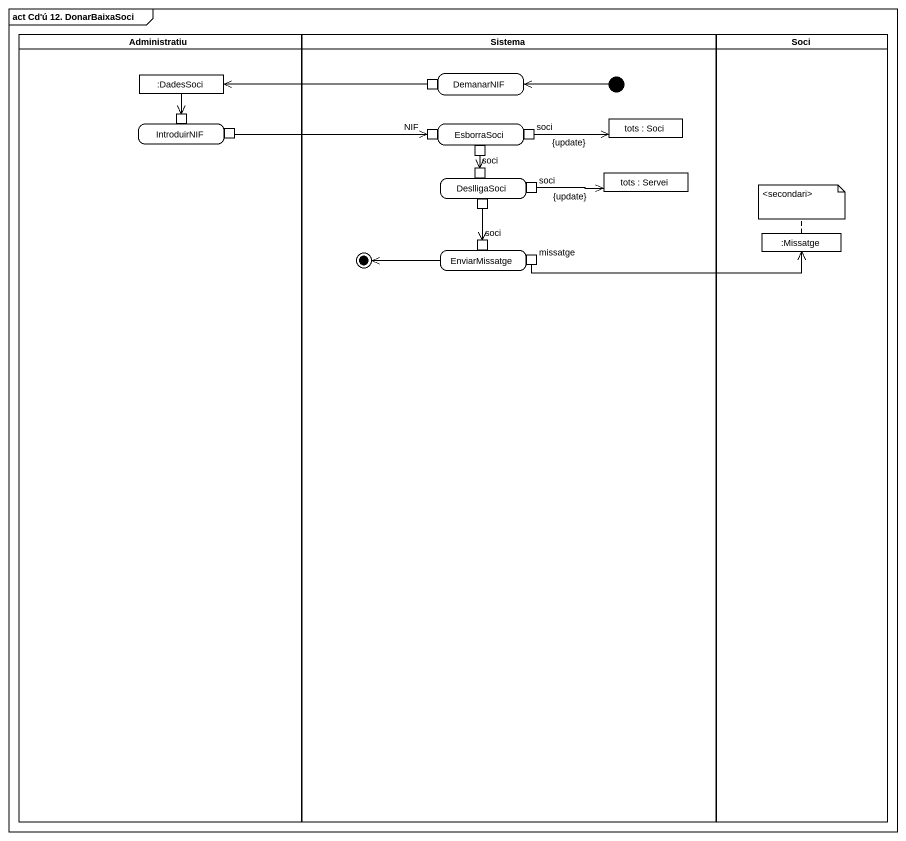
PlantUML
@startuml
mainframe act Cd'ú 12. DonarBaixaSoci
hide empty description
state Administratiu <<partition>> {
  state ":DadesSoci" as DadesSoci <<object>>
  state IntroduirNIF {
    state pin2 <<inputPin>>
    state pin3 <<outputPin>>
  }
}
state Sistema <<partition>> {
  state DemanarNIF {
    state pin1 <<outputPin>>
  }
  state EsborraSoci {
    state NIF <<inputPin>>
    state soci <<outputPin>>
    state pin4 <<outputPin>>
  }
  state "tots : Soci" as tots <<object>>
  state DeslligaSoci {
    state "soci" as soci_2 <<inputPin>>
    state pin5 <<outputPin>>
    state "soci" as soci_3 <<outputPin>>
  }
  state "tots : Servei" as tots_2 <<object>>
  state EnviarMissatge {
    state "soci" as soci_4 <<inputPin>>
    state missatge <<outputPin>>
  }
  [*] -left-> DemanarNIF
  EnviarMissatge -left-> [*]
}
state Soci <<partition>> {
  state ":Missatge" as Missatge <<object>>
}
DadesSoci --> pin2
pin1 -left-> DadesSoci
pin3 -right-> NIF
soci -right-> tots : {update}
pin4 --> soci_2
pin5 --> soci_4
soci_3 -right-> tots_2 : {update}
missatge -right-> Missatge
note top of Missatge : <secondari>
@enduml
